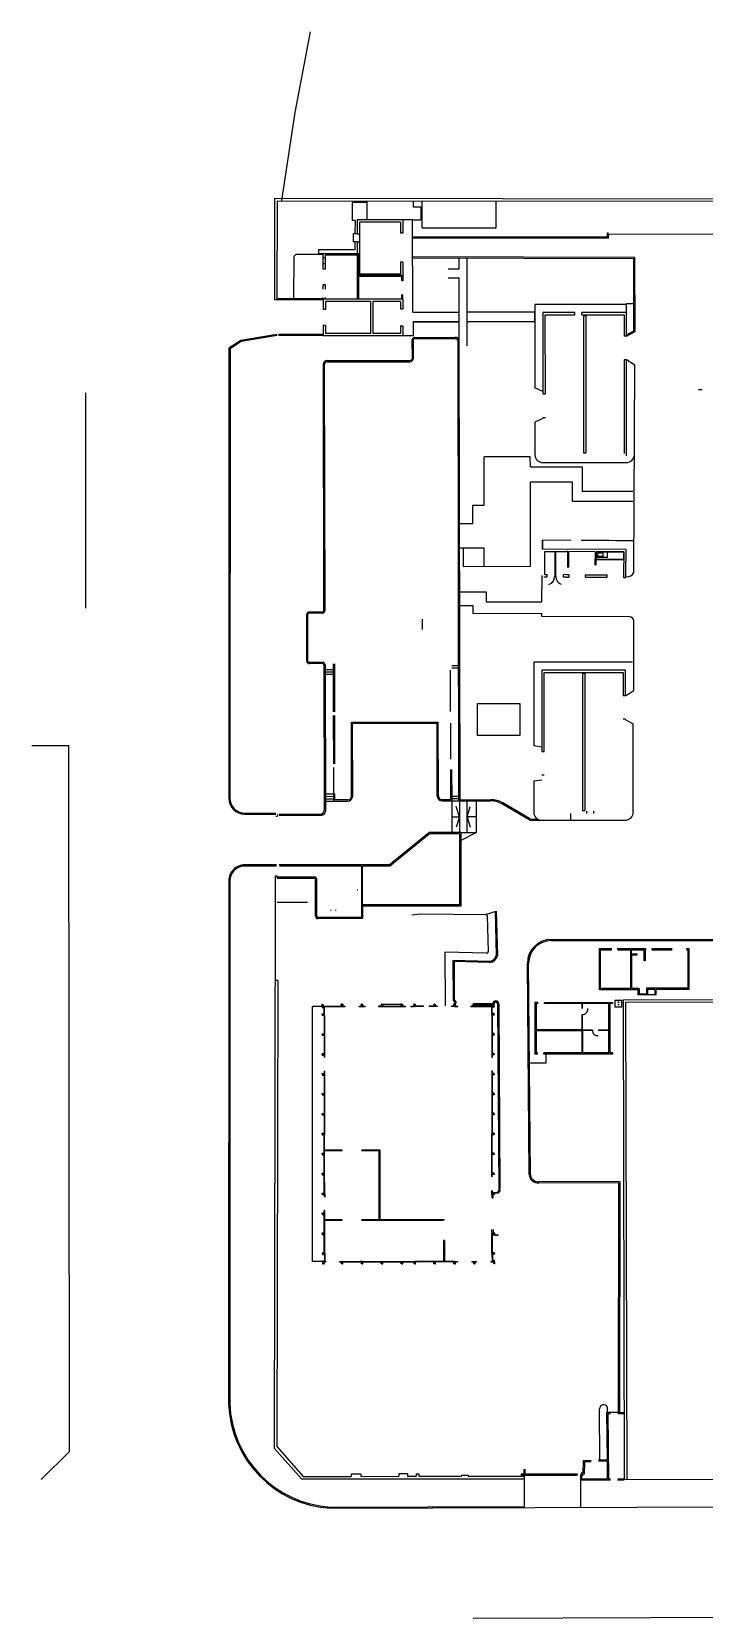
# Model space of a CAD drawing. Header units: metres. Extents: x 26063 to 242632, y 10780 to 213770.
# Drawn here: x 26063 to 110500, y 14681 to 213770 of the extents above; entities that cross this region are included whole.
import ezdxf

# ---------------------------------------------------------------- set-up
doc = ezdxf.new("R2010")
doc.units = ezdxf.units.M

msp = doc.modelspace()

# ---------------------------------------------------------------- linework, layer by layer
at = {"layer": 'Cordón'}
for p, q in [((59147, 203641), (61077, 213770)), ((57481, 192597), (59147, 203641)), ((100723, 179546), (89243, 179546)), ((89243, 179546), (89245, 169076)), ((95343, 178146), (95343, 160946)), ((95343, 178146), (95643, 178146)), ((95643, 178146), (95643, 160946)), ((56840, 175788), (52312, 175031)), ((56865, 175640), (52368, 174889)), ((74144, 175418), (79230, 175428)), ((74145, 175268), (79230, 175278)), ((74195, 175418), (79281, 175428)), ((74195, 175268), (79281, 175278)), ((50829, 174056), (50803, 117628)), ((52312, 175031), (50829, 174056)), ((50979, 173975), (50953, 117575)), ((52368, 174889), (50979, 173975)), ((73849, 172818), (73845, 175118)), ((73999, 172818), (73995, 175118)), ((62637, 171997), (62694, 141097)), ((62787, 171997), (62844, 141097)), ((63136, 172498), (73550, 172517)), ((63136, 172348), (73550, 172367)), ((101763, 171925), (100732, 172586)), ((101653, 145918), (101763, 171925)), ((32807, 168443), (32809, 141451)), ((90226, 168623), (89245, 169075)), ((89238, 164775), (89224, 160662)), ((90220, 165223), (89238, 164775)), ((90224, 159712), (100724, 159712)), ((95343, 160946), (95643, 160946)), ((100377, 147503), (96928, 147520)), ((96966, 147558), (96970, 148482)), ((100340, 147541), (96966, 147558)), ((98367, 147775), (96967, 147782)), ((100344, 148465), (96970, 148482)), ((97118, 147981), (97119, 148281)), ((97768, 147928), (97168, 147931)), ((97770, 148328), (97170, 148331)), ((97818, 147977), (97819, 148277)), ((98367, 147775), (98370, 148475)), ((100344, 148465), (100340, 147541)), ((90114, 142241), (90152, 145536)), ((60596, 134768), (60585, 140643)), ((60746, 134768), (60735, 140643)), ((62545, 140947), (60885, 140943)), ((62545, 140797), (60885, 140793)), ((75096, 140070), (75099, 138770)), ((90093, 140399), (90098, 140793)), ((101123, 140368), (90093, 140399)), ((101123, 140368), (90093, 140399)), ((101647, 131091), (101668, 139791)), ((62356, 134621), (60896, 134618)), ((62606, 134622), (60897, 134618)), ((62607, 134472), (60897, 134468)), ((62357, 134471), (60897, 134468)), ((62757, 134322), (62791, 116103)), ((62907, 134322), (62941, 115953)), ((62908, 133747), (63908, 133749)), ((62909, 133447), (63909, 133449)), ((63907, 134449), (63918, 128434)), ((64057, 134449), (64068, 128434)), ((78608, 133635), (78618, 128462)), ((78807, 134235), (79657, 134237)), ((78808, 133935), (79658, 133937)), ((101506, 134661), (89104, 134661)), ((89104, 134661), (89106, 124191)), ((62909, 133147), (63909, 133149)), ((95204, 133261), (95204, 116061)), ((95204, 133261), (95504, 133261)), ((95504, 133261), (95504, 116061)), ((100656, 130479), (101647, 131091)), ((63919, 127984), (63930, 121899)), ((63919, 127984), (63930, 121899)), ((64069, 127984), (64080, 121899)), ((100652, 127440), (100604, 127440)), ((100652, 127440), (101585, 126939)), ((66195, 127148), (77095, 127169)), ((66213, 117878), (66195, 127128)), ((66346, 126999), (76946, 127018)), ((66363, 117879), (66346, 126999)), ((76963, 117898), (76946, 127018)), ((77113, 117899), (77095, 127149)), ((78621, 126997), (78629, 122497)), ((101585, 115776), (101585, 126939)), ((30710, 124179), (26063, 124162)), ((30824, 35622), (30710, 124179)), ((89106, 124191), (90092, 124032)), ((63931, 121449), (63939, 117224)), ((63931, 121449), (63939, 117224)), ((78632, 121197), (78639, 117412)), ((78782, 121197), (78789, 117252)), ((89085, 119777), (90087, 119904)), ((89085, 119777), (89085, 115776)), ((50803, 117628), (50803, 117575)), ((62937, 118122), (64087, 118124)), ((62938, 117822), (63938, 117824)), ((62938, 117522), (63938, 117524)), ((63937, 118124), (63939, 117224)), ((64087, 118124), (64089, 117374)), ((78788, 117852), (79688, 117854)), ((78788, 117552), (79688, 117554)), ((52803, 115729), (56708, 115729)), ((52803, 115579), (56708, 115579)), ((56903, 115592), (56995, 115592)), ((57115, 115592), (62292, 115602)), ((62939, 117222), (63939, 117224)), ((63939, 117224), (65714, 117227)), ((65714, 117377), (64089, 117374)), ((77514, 117410), (78639, 117412)), ((77613, 117250), (79689, 117254)), ((93713, 115661), (93713, 114826)), ((95204, 116061), (95504, 116061)), ((56903, 115442), (56995, 115442)), ((57115, 115442), (62442, 115452)), ((90085, 114826), (100585, 114826)), ((70921, 109230), (75921, 113266)), ((70974, 109080), (75974, 113116)), ((79921, 113266), (75921, 113266)), ((79770, 113116), (75974, 113116)), ((79770, 113116), (79770, 104199)), ((79919, 113266), (79919, 104039)), ((56684, 109229), (52798, 109229)), ((56709, 109079), (52798, 109079)), ((56682, 109258), (56815, 109258)), ((56682, 109108), (56815, 109108)), ((56885, 107701), (61555, 107701)), ((56885, 107551), (61555, 107551)), ((70921, 109230), (57115, 109230)), ((67455, 109080), (57168, 109080)), ((67455, 109080), (67455, 102630)), ((70974, 109080), (67605, 109080)), ((67605, 104199), (67605, 109080)), ((50798, 107234), (50767, 41622)), ((50948, 107278), (50917, 41625)), ((61705, 102780), (61705, 107401)), ((61855, 102780), (61855, 107401)), ((56878, 104551), (60705, 104551)), ((79772, 104199), (67605, 104199)), ((79919, 104039), (67605, 104039)), ((67605, 104039), (67605, 102480)), ((67455, 102630), (62005, 102630)), ((67605, 102480), (62005, 102480)), ((73773, 102932), (74889, 103093)), ((74920, 103095), (83044, 103002)), ((83044, 103002), (84373, 103431)), ((83241, 102808), (83374, 98334)), ((84226, 103405), (84389, 97865)), ((84373, 103431), (84539, 97850)), ((91294, 99873), (121523, 99873)), ((91294, 99723), (121523, 99723)), ((83169, 98128), (77940, 98264)), ((77940, 98264), (77954, 91529)), ((83572, 97117), (78942, 97238)), ((78942, 97238), (78953, 92244)), ((83581, 96967), (79093, 97084)), ((79093, 97084), (79102, 92294)), ((88517, 70372), (88294, 96877)), ((88667, 70375), (88444, 96877)), ((78953, 92244), (79138, 91991)), ((79102, 92294), (79290, 92038)), ((79138, 91991), (79130, 91756)), ((79290, 92038), (79282, 91812)), ((79282, 91812), (79333, 91812)), ((81335, 91664), (81519, 91664)), ((99261, 92261), (100161, 92261)), ((99261, 92261), (99261, 91361)), ((99787, 91976), (99635, 91976)), ((99787, 91962), (99635, 91962)), ((99787, 91660), (99635, 91660)), ((99787, 91646), (99635, 91646)), ((100161, 91361), (100161, 92261)), ((100161, 91361), (99261, 91361)), ((99934, 69429), (89735, 69473)), ((99784, 69279), (89744, 69323)), ((99751, 40535), (99784, 69279)), ((99901, 40510), (99934, 69429)), ((97378, 34509), (97356, 40972)), ((98320, 41199), (98310, 40548)), ((98310, 40548), (99751, 40535)), ((27265, 32086), (30824, 35622)), ((87833, 33377), (87833, 32837)), ((87982, 32837), (87833, 32837)), ((87982, 33394), (87982, 32837)), ((63572, 28478), (167422, 28829)), ((63576, 28628), (87893, 28710)), ((81483, 14681), (92756, 14727)), ((92756, 14727), (133156, 14885))]:
    msp.add_line(p, q, dxfattribs=at)
at = {"layer": 'Cordón', "ltscale": 0.01}
msp.add_line((165857, 32290), (100458, 32047), dxfattribs=at)
msp.add_line((165857, 32290), (100458, 32047), dxfattribs=at)
at = {"layer": 'Cordón'}
for centre, radius, start, end in [((74145, 175118), 300, 90.10712, 180.10712), ((74145, 175118), 150, 90.10712, 180.10712), ((79231, 174928), 500, 0.10712, 90.10712), ((79231, 174928), 350, 0.10712, 90.10712), ((63137, 171998), 500, 90.10712, 180.10712), ((63137, 171998), 350, 90.10712, 180.10712), ((73549, 172817), 300, 270.10712, 0.10712), ((73549, 172817), 450, 270.10712, 0.10712), ((90217, 160705), 994, 182.52458, 270.41302), ((100731, 160705), 994, 269.58698, 357.47542), ((97168, 147981), 50, 179.71413, 269.71413), ((97169, 148281), 50, 89.71413, 179.71413), ((97768, 147978), 50, 269.71413, 359.71413), ((97769, 148278), 50, 359.71413, 89.71413), ((100755, 146366), 1003, 266.88517, 333.45906), ((60885, 140643), 300, 90.10712, 180.10712), ((60885, 140643), 150, 90.10712, 180.10712), ((62544, 141097), 150, 270.10712, 0.10712), ((62544, 141097), 300, 270.10712, 0.10712), ((101035, 139739), 635, 4.68486, 82.01659), ((60896, 134768), 300, 180.10712, 270.10712), ((60896, 134768), 150, 180.10712, 270.10712), ((62607, 134322), 300, 0.10712, 90.10712), ((62607, 134322), 150, 0.10712, 90.10712), ((66847, 126480), 650, 180.10712, 180.10712), ((52803, 117579), 2000, 180.10427, 270), ((52803, 117579), 1850, 180.10427, 270), ((65713, 117877), 650, 270.10712, 0.10712), ((65713, 117877), 500, 270.10712, 0.10712), ((77613, 117900), 650, 180.10712, 270.10712), ((77613, 117900), 500, 180.10712, 258.6452), ((62291, 116102), 500, 270.10712, 0.10712), ((62405, 115989), 538, 273.99628, 356.21797), ((90078, 115820), 994, 182.52458, 270.41302), ((100592, 115820), 994, 269.58698, 357.47542), ((52798, 107229), 2000, 90, 180.10427), ((52798, 107229), 1850, 90, 180.10427), ((61555, 107401), 300, 0, 90), ((61555, 107401), 150, 0, 90), ((62005, 102780), 300, 180, 270), ((62005, 102780), 150, 180, 270), ((83041, 102802), 200, 1.70261, 89.34501), ((91294, 96873), 3000, 90, 180), ((91294, 96873), 2850, 90, 180), ((83174, 98328), 200, 268.505, 1.70261), ((83425, 98097), 991, 278.50199, 346.47658), ((83425, 98097), 1141, 277.82856, 347.51834), ((99635, 91969), 7.37, 90, 270), ((99635, 91653), 7.37, 90, 270), ((99787, 91969), 7.37, 270, 90), ((99787, 91653), 7.37, 270, 90), ((89613, 70411), 1096, 182.05689, 276.88124), ((89613, 70411), 946, 182.17714, 277.42635), ((64433, 42126), 13675, 182.11443, 266.38772), ((64433, 42126), 13525, 182.12627, 266.36667), ((97865, 40969), 509, 26.83239, 179.7081)]:
    msp.add_arc(centre, radius, start, end, dxfattribs=at)
at = {"layer": 'Muro'}
for p, q in [((56561, 192867), (56532, 180120)), ((56561, 192867), (113798, 192808)), ((56860, 192567), (56832, 180119)), ((56860, 192567), (113798, 192508)), ((75078, 189164), (75082, 192548)), ((84376, 189164), (84380, 192538)), ((72660, 190179), (66920, 190178)), ((66920, 190178), (66921, 188398)), ((72361, 189879), (67221, 189878)), ((67221, 189878), (67221, 183343)), ((72361, 189879), (72361, 188479)), ((72660, 190179), (72661, 188479)), ((75078, 189164), (84376, 189164)), ((66921, 188398), (66421, 188398)), ((66421, 188398), (66421, 187398)), ((66921, 187398), (66421, 187398)), ((66921, 188398), (67221, 188398)), ((66921, 187398), (67221, 187398)), ((66921, 187398), (66921, 185898)), ((72661, 188479), (72361, 188479)), ((67211, 185898), (62661, 185897)), ((62661, 183992), (62661, 185897)), ((62961, 185397), (62661, 185397)), ((67061, 185748), (62961, 185747)), ((62970, 185747), (62961, 185747)), ((62961, 183992), (62961, 185747)), ((66706, 185748), (66706, 185898)), ((66921, 185748), (66921, 183148)), ((67071, 185898), (67221, 185898)), ((67071, 185898), (67072, 180198)), ((62961, 184647), (62661, 184647)), ((62961, 183992), (62661, 183992)), ((72661, 183194), (67071, 183193)), ((72361, 183344), (67221, 183343)), ((72661, 184874), (72361, 184874)), ((72361, 184874), (72361, 183344)), ((72661, 184874), (72661, 183194)), ((72661, 183194), (72661, 182494)), ((62961, 181992), (62661, 181992)), ((62662, 181474), (62661, 181992)), ((62962, 181474), (62961, 181992)), ((66921, 183148), (66922, 180198)), ((72511, 183044), (67071, 183043)), ((72511, 182494), (72511, 183044)), ((72661, 182494), (72511, 182494)), ((62626, 180106), (56532, 180120)), ((62626, 180256), (56833, 180269)), ((62662, 180197), (62662, 180429)), ((67062, 180198), (62662, 180197)), ((62662, 180197), (62662, 178897)), ((62962, 180197), (62962, 180429)), ((68582, 179898), (62962, 179897)), ((62962, 179897), (62962, 178897)), ((72662, 180199), (67072, 180198)), ((68582, 179898), (68582, 175898)), ((72362, 179919), (68882, 179898)), ((68882, 179898), (68882, 175898)), ((72362, 179899), (72362, 178999)), ((72662, 180774), (72512, 180774)), ((72512, 180199), (72512, 180774)), ((72662, 180219), (72512, 180219)), ((72662, 180199), (72662, 180774)), ((72662, 180199), (72662, 178999)), ((62962, 178897), (62662, 178897)), ((72362, 178999), (72662, 178999)), ((62616, 175772), (57040, 175786)), ((62615, 175622), (57040, 175636)), ((62962, 176897), (62662, 176897)), ((62662, 176897), (62662, 175597)), ((72662, 175599), (62662, 175597)), ((62962, 176897), (62962, 175897)), ((68582, 175898), (62962, 175897)), ((72362, 175899), (68882, 175898)), ((72362, 176879), (72662, 176879)), ((72362, 176879), (72362, 175899)), ((72662, 176879), (72662, 175599)), ((110245, 168824), (109776, 168824)), ((100684, 148801), (90184, 148853)), ((90468, 145652), (90483, 148552)), ((90483, 148552), (91730, 148546)), ((91730, 148546), (91733, 145339)), ((91830, 148545), (93333, 148538)), ((91830, 148539), (91830, 148545)), ((91830, 148539), (91833, 145339)), ((93358, 148538), (93233, 148538)), ((93360, 146555), (93358, 148538)), ((96783, 148520), (93508, 148537)), ((93510, 146555), (93508, 148537)), ((96783, 148520), (96774, 146835)), ((96924, 146835), (96933, 148520)), ((100382, 148503), (96933, 148520)), ((100382, 148503), (100368, 145603)), ((100668, 145601), (100684, 148801)), ((90367, 145352), (90756, 145351)), ((90468, 145652), (90757, 145651)), ((90756, 145351), (90757, 145651)), ((91833, 145339), (91733, 145339)), ((92817, 145340), (92818, 145640)), ((93217, 145338), (92817, 145340)), ((93218, 145638), (92818, 145640)), ((93217, 145338), (93517, 145337)), ((93518, 145637), (93218, 145638)), ((93361, 145679), (93361, 145641)), ((93511, 145641), (93511, 145693)), ((93517, 145337), (93518, 145637)), ((95578, 145326), (95579, 145626)), ((95579, 145626), (98307, 145613)), ((98306, 145313), (98307, 145613)), ((100368, 145603), (100366, 145303)), ((100666, 145301), (100668, 145601)), ((95578, 145326), (96867, 145320)), ((96867, 145320), (98306, 145313)), ((100366, 145303), (100666, 145301)), ((56902, 115289), (56702, 115289)), ((56639, 80350), (56670, 107618)), ((56670, 107618), (56670, 107854)), ((56670, 107854), (56885, 107854)), ((56885, 107618), (56885, 107854)), ((67022, 106039), (66902, 106039)), ((63642, 103479), (63642, 103599)), ((64242, 103479), (64242, 103599)), ((97325, 98723), (98835, 98723)), ((97325, 93543), (97325, 98723)), ((97475, 98573), (98835, 98573)), ((97475, 93693), (97475, 98573)), ((97475, 98573), (98835, 98573)), ((98835, 98573), (98835, 98723)), ((99645, 98723), (103165, 98723)), ((99645, 98573), (99645, 98723)), ((99645, 98573), (101225, 98573)), ((101225, 98573), (101225, 93693)), ((101375, 98573), (102955, 98573)), ((101375, 98043), (101375, 98573)), ((101375, 98043), (102075, 98043)), ((101375, 97943), (101375, 93693)), ((101375, 97943), (102075, 97943)), ((102075, 97943), (102075, 98043)), ((102955, 97183), (102955, 98573)), ((103075, 98573), (103165, 98573)), ((103075, 98573), (103075, 97183)), ((103165, 98573), (103165, 98723)), ((103975, 98723), (106450, 98723)), ((103975, 98573), (103975, 98723)), ((103975, 98573), (106450, 98573)), ((108283, 98723), (108575, 98723)), ((108283, 98573), (108425, 98573)), ((108425, 98573), (108425, 93743)), ((108575, 98723), (108575, 93593)), ((103075, 97183), (102955, 97183)), ((56964, 94693), (56655, 94693)), ((56964, 94693), (56830, 36222)), ((101225, 93693), (97475, 93693)), ((102245, 93693), (101375, 93693)), ((101375, 93693), (102325, 93693)), ((102325, 93693), (102325, 92993)), ((108425, 93743), (103255, 93743)), ((103255, 93743), (103255, 92993)), ((104325, 93593), (103355, 93593)), ((103355, 93593), (103355, 92893)), ((104325, 92893), (104325, 93593)), ((104475, 92893), (104475, 93593)), ((108575, 93593), (104475, 93593)), ((62520, 91440), (62520, 91740)), ((62520, 91740), (62610, 91740)), ((62520, 91740), (62610, 91740)), ((62540, 91740), (62590, 91740)), ((62540, 91740), (62590, 91740)), ((62610, 91740), (62641, 91490)), ((62610, 91740), (62641, 91490)), ((64845, 91742), (64925, 91743)), ((64920, 91743), (64890, 91492)), ((65010, 91743), (64920, 91743)), ((64940, 91743), (64990, 91743)), ((64940, 91743), (64990, 91743)), ((65010, 91443), (65010, 91743)), ((65010, 91624), (65020, 91624)), ((65020, 91443), (65020, 91743)), ((65020, 91743), (65110, 91743)), ((65110, 91743), (65141, 91493)), ((67420, 91745), (67390, 91495)), ((67510, 91745), (67420, 91745)), ((67510, 91745), (67430, 91745)), ((67440, 91745), (67490, 91745)), ((67440, 91745), (67490, 91745)), ((67510, 91445), (67510, 91745)), ((67520, 91445), (67520, 91745)), ((67520, 91745), (67610, 91745)), ((67525, 91745), (67610, 91745)), ((67610, 91745), (67641, 91495)), ((69920, 91747), (69890, 91497)), ((70005, 91747), (69915, 91747)), ((70010, 91747), (69935, 91747)), ((70010, 91447), (70010, 91747)), ((70020, 91447), (70020, 91747)), ((70020, 91747), (70110, 91747)), ((70025, 91747), (70110, 91747)), ((70105, 91747), (72425, 91750)), ((70110, 91747), (70141, 91497)), ((72420, 91750), (72390, 91500)), ((72510, 91750), (72420, 91750)), ((72510, 91750), (72430, 91750)), ((72510, 91450), (72510, 91750)), ((72520, 91450), (72520, 91750)), ((72520, 91750), (72610, 91750)), ((72525, 91750), (72610, 91750)), ((72610, 91750), (72641, 91500)), ((74030, 91751), (74000, 91501)), ((74120, 91751), (74030, 91751)), ((74115, 91751), (74030, 91751)), ((74120, 91451), (74120, 91751)), ((74130, 91451), (74130, 91751)), ((74130, 91751), (74220, 91751)), ((74220, 91751), (74251, 91501)), ((76530, 91753), (76500, 91503)), ((76615, 91753), (76530, 91753)), ((76620, 91753), (76530, 91753)), ((76620, 91453), (76620, 91753)), ((76630, 91753), (76705, 91754)), ((76630, 91453), (76630, 91753)), ((76635, 91753), (76720, 91754)), ((76720, 91754), (76751, 91504)), ((79030, 91756), (79000, 91506)), ((79115, 91756), (79030, 91756)), ((79120, 91756), (79030, 91756)), ((79120, 91456), (79120, 91756)), ((79130, 91456), (79130, 91756)), ((79130, 91756), (79220, 91756)), ((79130, 91756), (79210, 91756)), ((79174, 91761), (79176, 91760)), ((79175, 91756), (79175, 91756)), ((79220, 91756), (79251, 91506)), ((81530, 91758), (81500, 91508)), ((81620, 91758), (81530, 91758)), ((81615, 91758), (81530, 91758)), ((81576, 91763), (81574, 91762)), ((81576, 91758), (81576, 91758)), ((81620, 91458), (81620, 91758)), ((81620, 91458), (81620, 91758)), ((81630, 91458), (81630, 91758)), ((81630, 91758), (81720, 91758)), ((81630, 91758), (81710, 91758)), ((81720, 91758), (81751, 91508)), ((84030, 91760), (84000, 91510)), ((84120, 91761), (84030, 91760)), ((84120, 91461), (84120, 91761)), ((89622, 91967), (89232, 91967)), ((89232, 91967), (89233, 85465)), ((89624, 91817), (89382, 91817)), ((89382, 91817), (89383, 88517)), ((89624, 91904), (89624, 91817)), ((90434, 91966), (98970, 91967)), ((90434, 91817), (90434, 91966)), ((90434, 91903), (90434, 91817)), ((98529, 91817), (90434, 91817)), ((91383, 91817), (91383, 91967)), ((91383, 91892), (92563, 91891)), ((92563, 91816), (92563, 91966)), ((95138, 91817), (95139, 91230)), ((95188, 91817), (95189, 91181)), ((95449, 91816), (95450, 91966)), ((95449, 91891), (96629, 91890)), ((96629, 91965), (96630, 91815)), ((96629, 91815), (96630, 91965)), ((101220, 93543), (97325, 93543)), ((98529, 85616), (98529, 91817)), ((98970, 91818), (98679, 91818)), ((98679, 85616), (98679, 91818)), ((98970, 91967), (98970, 91818)), ((98970, 91967), (98970, 91818)), ((100325, 92273), (125622, 92367)), ((100325, 92273), (100458, 32047)), ((100626, 91975), (125327, 92066)), ((100626, 91975), (100758, 32048)), ((102175, 93543), (101220, 93543)), ((102175, 93543), (102175, 92893)), ((104475, 92893), (102175, 92893)), ((103255, 92993), (102325, 92993)), ((62520, 91440), (65010, 91443)), ((62820, 91431), (62520, 91430)), ((62820, 91430), (62520, 91430)), ((62520, 91430), (62521, 91340)), ((62520, 91370), (62520, 91420)), ((62520, 91340), (62770, 91310)), ((62521, 91340), (62771, 91310)), ((62521, 90535), (62771, 90566)), ((62521, 90445), (62521, 90535)), ((62821, 90446), (62521, 90445)), ((62821, 90436), (62521, 90435)), ((62521, 90435), (62521, 90345)), ((62521, 90345), (62771, 90315)), ((62641, 91490), (64890, 91492)), ((62699, 91430), (62699, 91430)), ((62699, 91430), (62699, 91430)), ((62700, 91430), (62700, 91430)), ((62700, 91430), (62700, 91430)), ((62771, 90566), (62771, 91310)), ((62771, 90315), (62774, 88066)), ((62821, 90446), (62820, 91431)), ((62821, 90340), (62826, 85446)), ((65020, 91443), (65365, 91443)), ((65123, 91443), (65336, 91443)), ((65141, 91493), (65365, 91493)), ((65365, 91493), (65365, 91443)), ((65415, 91493), (65415, 91443)), ((67116, 91495), (67116, 91445)), ((67165, 91495), (67166, 91495)), ((67166, 91445), (67165, 91445)), ((67166, 91495), (67166, 91445)), ((67166, 91495), (67390, 91495)), ((67166, 91445), (67510, 91445)), ((67265, 91495), (67390, 91495)), ((67520, 91445), (67915, 91445)), ((67641, 91495), (67915, 91495)), ((67915, 91495), (67915, 91445)), ((69615, 91497), (69615, 91447)), ((69890, 91497), (69615, 91497)), ((69615, 91447), (70010, 91447)), ((70020, 91447), (72510, 91450)), ((70020, 91447), (70020, 91447)), ((70020, 91447), (70020, 91447)), ((70020, 91447), (70020, 91447)), ((70020, 91447), (70020, 91447)), ((70141, 91497), (72390, 91500)), ((72520, 91450), (72520, 91450)), ((72520, 91450), (72520, 91450)), ((72520, 91450), (72970, 91450)), ((72641, 91500), (72970, 91500)), ((72970, 91500), (72970, 91450)), ((73670, 91501), (74000, 91501)), ((73670, 91501), (73670, 91451)), ((73670, 91451), (74120, 91451)), ((73941, 91451), (73941, 91451)), ((73941, 91451), (73941, 91451)), ((74120, 91451), (74120, 91451)), ((74120, 91451), (74120, 91451)), ((75240, 91452), (74130, 91451)), ((75240, 91502), (74251, 91501)), ((75240, 91452), (75240, 91502)), ((75940, 91453), (75940, 91503)), ((76500, 91503), (75940, 91503)), ((76620, 91453), (75940, 91453)), ((76620, 91453), (76620, 91453)), ((76620, 91453), (76620, 91453)), ((76620, 91453), (76620, 91453)), ((76620, 91453), (76620, 91453)), ((76975, 91454), (76630, 91453)), ((76975, 91504), (76751, 91504)), ((76975, 91504), (76975, 91454)), ((78775, 91506), (78775, 91456)), ((79000, 91506), (78775, 91506)), ((79120, 91456), (78775, 91456)), ((79130, 91456), (79575, 91456)), ((79251, 91506), (79575, 91506)), ((79575, 91456), (79575, 91506)), ((81175, 91458), (81175, 91508)), ((81175, 91508), (81500, 91508)), ((81175, 91458), (81620, 91458)), ((81630, 91458), (84120, 91461)), ((81751, 91508), (84000, 91510)), ((83820, 91450), (84120, 91451)), ((83821, 90465), (83820, 91450)), ((83821, 90465), (84121, 90466)), ((83821, 90455), (84121, 90456)), ((83821, 90455), (83824, 87965)), ((84120, 91361), (83871, 91330)), ((83871, 90586), (83871, 91330)), ((84121, 90556), (83871, 90586)), ((84121, 90366), (83871, 90335)), ((83871, 90335), (83873, 88086)), ((84120, 91451), (84120, 91361)), ((84121, 90466), (84121, 90556)), ((84121, 90456), (84121, 90366)), ((89384, 90860), (89234, 90861)), ((89384, 89860), (89234, 89861)), ((89309, 90861), (89309, 89861)), ((95139, 90452), (95139, 88517)), ((95189, 90448), (95189, 88517)), ((62524, 88035), (62774, 88066)), ((62524, 87945), (62524, 88035)), ((62824, 87946), (62524, 87945)), ((62824, 87946), (62524, 87945)), ((62824, 87936), (62524, 87935)), ((62524, 87935), (62524, 87845)), ((62524, 87845), (62774, 87815)), ((62774, 87815), (62777, 85566)), ((83824, 87965), (84124, 87966)), ((83824, 87965), (84124, 87966)), ((83824, 87965), (83824, 87965)), ((83824, 87965), (83824, 87965)), ((83824, 87955), (84124, 87956)), ((83824, 87955), (83826, 85465)), ((84124, 88056), (83874, 88086)), ((84124, 87866), (83874, 87835)), ((83874, 87835), (83875, 85586)), ((84124, 87966), (84124, 88056)), ((84124, 87956), (84124, 87866)), ((94983, 88517), (89383, 88517)), ((89383, 88417), (89383, 85615)), ((95126, 88417), (89383, 88417)), ((94983, 88517), (96449, 88518)), ((95126, 88417), (95126, 85616)), ((95226, 88517), (95226, 85616)), ((95226, 88467), (96445, 88468)), ((97178, 88468), (98529, 88468)), ((97228, 88518), (98529, 88518)), ((89383, 85943), (89233, 85943)), ((89384, 86866), (89234, 86866)), ((89309, 86866), (89308, 85942)), ((89548, 85615), (89383, 85615)), ((89548, 85465), (89548, 85615)), ((95126, 85616), (90358, 85615)), ((90358, 85464), (90358, 85615)), ((98529, 85616), (95226, 85616)), ((96166, 85464), (96167, 85614)), ((97346, 85613), (97347, 85463)), ((97346, 85463), (97347, 85613)), ((98979, 85616), (98679, 85616)), ((98979, 85616), (98980, 85466)), ((62526, 85535), (62776, 85566)), ((62526, 85445), (62526, 85535)), ((62826, 85446), (62526, 85445)), ((62826, 85436), (62526, 85435)), ((62526, 85435), (62526, 85345)), ((62526, 85345), (62776, 85315)), ((62776, 85315), (62776, 85041)), ((62826, 85436), (62826, 85041)), ((83826, 85465), (84126, 85466)), ((83826, 85455), (84126, 85456)), ((83826, 85455), (83826, 85060)), ((83826, 85060), (83876, 85060)), ((83876, 85060), (83826, 85060)), ((84126, 85556), (83876, 85586)), ((84126, 85366), (83876, 85335)), ((83876, 85335), (83876, 85060)), ((84126, 85466), (84126, 85556)), ((84126, 85456), (84126, 85365)), ((89548, 85465), (89233, 85465)), ((98980, 85466), (90358, 85465)), ((96167, 85539), (97347, 85538)), ((98630, 85466), (98630, 85466)), ((62528, 83035), (62778, 83066)), ((62528, 82945), (62528, 83035)), ((62828, 82946), (62528, 82945)), ((62828, 82936), (62528, 82935)), ((62528, 82935), (62528, 82845)), ((62528, 82845), (62779, 82815)), ((62778, 83341), (62778, 83066)), ((62778, 83341), (62778, 83341)), ((62828, 83341), (62778, 83341)), ((62778, 83341), (62828, 83341)), ((62778, 83341), (62778, 83341)), ((62779, 82815), (62781, 80566)), ((62828, 83341), (62828, 82946)), ((62828, 83341), (62828, 83341)), ((62828, 83341), (62828, 83341)), ((62828, 82936), (62831, 80446)), ((83828, 83360), (83828, 83360)), ((83828, 83360), (83878, 83360)), ((83878, 83360), (83828, 83360)), ((83828, 83360), (83828, 83360)), ((83828, 83360), (83828, 82965)), ((83828, 82965), (84128, 82966)), ((83828, 82955), (84128, 82956)), ((83828, 82955), (83830, 80860)), ((83878, 83360), (83878, 83360)), ((83878, 83360), (83878, 83360)), ((83878, 83360), (83878, 83086)), ((84128, 83056), (83878, 83086)), ((84128, 82866), (83878, 82835)), ((83878, 82835), (83880, 80860)), ((84128, 82966), (84128, 83056)), ((84128, 82956), (84128, 82866)), ((56541, 35989), (56639, 80350)), ((62531, 80535), (62781, 80566)), ((62531, 80445), (62531, 80535)), ((62831, 80446), (62531, 80445)), ((62831, 80436), (62531, 80435)), ((62531, 80435), (62531, 80345)), ((62531, 80345), (62781, 80315)), ((62781, 80315), (62783, 78066)), ((62831, 80436), (62833, 77946)), ((83830, 80860), (83831, 80465)), ((83831, 80465), (84131, 80466)), ((83831, 80455), (84131, 80456)), ((83831, 80455), (83833, 77965)), ((83880, 80860), (83881, 80586)), ((84131, 80556), (83881, 80586)), ((84131, 80366), (83881, 80335)), ((83881, 80335), (83883, 78086)), ((84131, 80466), (84131, 80555)), ((84131, 80456), (84131, 80366)), ((62533, 78035), (62783, 78066)), ((62533, 77945), (62533, 78035)), ((62833, 77946), (62533, 77945)), ((62833, 77936), (62533, 77935)), ((62533, 77935), (62533, 77845)), ((62533, 77845), (62783, 77815)), ((62783, 77815), (62785, 75566)), ((62833, 77936), (62835, 75446)), ((83833, 77965), (84133, 77966)), ((83833, 77955), (84133, 77956)), ((83833, 77955), (83835, 75465)), ((84133, 78056), (83883, 78086)), ((84133, 77866), (83883, 77835)), ((83883, 77835), (83885, 75586)), ((84133, 77966), (84133, 78056)), ((84133, 77956), (84133, 77866)), ((62535, 75535), (62785, 75566)), ((62535, 75445), (62535, 75535)), ((62835, 75446), (62535, 75445)), ((62835, 75436), (62535, 75435)), ((62535, 75435), (62536, 75345)), ((62536, 75345), (62786, 75315)), ((62788, 73066), (62786, 75315)), ((62838, 72946), (62835, 75436)), ((83835, 75465), (84135, 75466)), ((83835, 75455), (84135, 75456)), ((83838, 72965), (83835, 75455)), ((84135, 75556), (83885, 75586)), ((84135, 75366), (83886, 75335)), ((83888, 73086), (83886, 75335)), ((84135, 75466), (84135, 75556)), ((84135, 75456), (84135, 75366)), ((62538, 73035), (62788, 73066)), ((62538, 72945), (62538, 73035)), ((62838, 72946), (62538, 72945)), ((62838, 72936), (62538, 72935)), ((62538, 72935), (62538, 72845)), ((62538, 72845), (62788, 72815)), ((62790, 70566), (62788, 72815)), ((65018, 73419), (62837, 73419)), ((65018, 73319), (62837, 73319)), ((62840, 70446), (62838, 72936)), ((65018, 73319), (65018, 73419)), ((69797, 73420), (67518, 73420)), ((67518, 73320), (67518, 73420)), ((69697, 73320), (67518, 73320)), ((69697, 64681), (69697, 73320)), ((69797, 64681), (69797, 73420)), ((83838, 72965), (84138, 72966)), ((83838, 72955), (84138, 72956)), ((83840, 70465), (83838, 72955)), ((84138, 73056), (83888, 73086)), ((84138, 72866), (83888, 72835)), ((83890, 70586), (83888, 72835)), ((84138, 72966), (84138, 73056)), ((84138, 72956), (84138, 72866)), ((62540, 70535), (62790, 70566)), ((62540, 70445), (62540, 70535)), ((62840, 70446), (62540, 70445)), ((62840, 70436), (62540, 70435)), ((62540, 70435), (62540, 70345)), ((62540, 70345), (62790, 70315)), ((62792, 68341), (62790, 70315)), ((62842, 68341), (62840, 70436)), ((83840, 70465), (84140, 70466)), ((83840, 70455), (84140, 70456)), ((83840, 70060), (83840, 70455)), ((84140, 70556), (83890, 70586)), ((84140, 70366), (83890, 70335)), ((83890, 70060), (83890, 70335)), ((84140, 70466), (84140, 70556)), ((84140, 70456), (84140, 70366)), ((62542, 68035), (62792, 68066)), ((62542, 67945), (62542, 68035)), ((62842, 67946), (62542, 67945)), ((62842, 67936), (62542, 67935)), ((62542, 67935), (62543, 67845)), ((62543, 67845), (62793, 67815)), ((62792, 68066), (62792, 68341)), ((62793, 67815), (62793, 67541)), ((62842, 67946), (62842, 68341)), ((62842, 67936), (62843, 67541)), ((83842, 67965), (83842, 68360)), ((83842, 67965), (84142, 67966)), ((83842, 67955), (84142, 67956)), ((83842, 67955), (84142, 67956)), ((83843, 67805), (83842, 67955)), ((83843, 67805), (83843, 67455)), ((83892, 68086), (83892, 68360)), ((84142, 68056), (83892, 68086)), ((84143, 67866), (83993, 67805)), ((83993, 67455), (83993, 67805)), ((84142, 67966), (84142, 68056)), ((84143, 67866), (84142, 67956)), ((84142, 67912), (84142, 67912)), ((84152, 67912), (84150, 67909)), ((62794, 65841), (62844, 65841)), ((62795, 65566), (62794, 65841)), ((62844, 65841), (62794, 65841)), ((62845, 65446), (62844, 65841)), ((83843, 67455), (83993, 67455)), ((62545, 65535), (62795, 65566)), ((62545, 65445), (62545, 65535)), ((62845, 65446), (62545, 65445)), ((62845, 65436), (62545, 65435)), ((62545, 65435), (62545, 65345)), ((62545, 65345), (62795, 65315)), ((62797, 63066), (62796, 65315)), ((62847, 62946), (62845, 65436)), ((65018, 64681), (62846, 64681)), ((65018, 64581), (62846, 64581)), ((65018, 64581), (65018, 64681)), ((67518, 64581), (67518, 64681)), ((69697, 64681), (67518, 64681)), ((77768, 64581), (67518, 64581)), ((77868, 64681), (69797, 64681)), ((62547, 63035), (62797, 63066)), ((62547, 62945), (62547, 63035)), ((62847, 62946), (62547, 62945)), ((62847, 62936), (62547, 62935)), ((62847, 62936), (62547, 62935)), ((62547, 62935), (62547, 62845)), ((62547, 62845), (62797, 62815)), ((62799, 60566), (62798, 62815)), ((62847, 62936), (62847, 62936)), ((62847, 62936), (62847, 62936)), ((62849, 60446), (62847, 62936)), ((77771, 62081), (77773, 59455)), ((77871, 62081), (77771, 62081)), ((77871, 62081), (77873, 59455)), ((83847, 63115), (83847, 63465)), ((83847, 63115), (83847, 62965)), ((83847, 62965), (84147, 62966)), ((83847, 62955), (84147, 62956)), ((83847, 62955), (84147, 62956)), ((83847, 62710), (83847, 62955)), ((83849, 60465), (83847, 62710)), ((84147, 62866), (83897, 62835)), ((83899, 60708), (83897, 62835)), ((83997, 63465), (83997, 63115)), ((84147, 63056), (83997, 63115)), ((84147, 63056), (84147, 62966)), ((84147, 63009), (84147, 63009)), ((84147, 62956), (84147, 62866)), ((62549, 60535), (62799, 60566)), ((62549, 60445), (62549, 60535)), ((62849, 60446), (62549, 60445)), ((62849, 60436), (62549, 60435)), ((62549, 60435), (62550, 60345)), ((62550, 60345), (62800, 60315)), ((62800, 60315), (62800, 59571)), ((62849, 60436), (62850, 59451)), ((83849, 60465), (84149, 60466)), ((83849, 60455), (84149, 60456)), ((83849, 60455), (83850, 59470)), ((83899, 60586), (83899, 60708)), ((84149, 60556), (83899, 60586)), ((84150, 60366), (83900, 60335)), ((83900, 60335), (83900, 59591)), ((84149, 60466), (84149, 60556)), ((84149, 60456), (84150, 60366)), ((62550, 59540), (62800, 59571)), ((62550, 59540), (62800, 59571)), ((62550, 59450), (62550, 59540)), ((62550, 59450), (62550, 59540)), ((62850, 59451), (62550, 59450)), ((62850, 59451), (62550, 59450)), ((62850, 59441), (62550, 59440)), ((62550, 59440), (62995, 59441)), ((62850, 59441), (62550, 59440)), ((62550, 59440), (62995, 59441)), ((62550, 59440), (62551, 59140)), ((62550, 59440), (62551, 59140)), ((62871, 59141), (62551, 59140)), ((62551, 59140), (62641, 59140)), ((62551, 59140), (62641, 59140)), ((62641, 59140), (62671, 59390)), ((62641, 59140), (62671, 59390)), ((62671, 59390), (62995, 59391)), ((62671, 59390), (62995, 59391)), ((62730, 59440), (62730, 59440)), ((62730, 59440), (62730, 59440)), ((62730, 59440), (62730, 59440)), ((62730, 59440), (62730, 59440)), ((62995, 59441), (62995, 59391)), ((62995, 59441), (62995, 59391)), ((64695, 59442), (65040, 59443)), ((64695, 59442), (64695, 59392)), ((64695, 59392), (64920, 59393)), ((64951, 59143), (64920, 59393)), ((65041, 59143), (64951, 59143)), ((65040, 59443), (65041, 59143)), ((65050, 59443), (67095, 59445)), ((65050, 59443), (65051, 59143)), ((65051, 59143), (65141, 59143)), ((65141, 59143), (65171, 59393)), ((65171, 59393), (67095, 59395)), ((67095, 59445), (67540, 59445)), ((67095, 59395), (67420, 59395)), ((67529, 59445), (67293, 59445)), ((67451, 59145), (67420, 59395)), ((67541, 59145), (67451, 59145)), ((67541, 59145), (67461, 59145)), ((67540, 59445), (67541, 59145)), ((67550, 59445), (69795, 59447)), ((67550, 59445), (67551, 59145)), ((67551, 59145), (67641, 59145)), ((67556, 59145), (67641, 59145)), ((67641, 59145), (67671, 59395)), ((67671, 59395), (69795, 59397)), ((69795, 59447), (70040, 59447)), ((69795, 59397), (69920, 59397)), ((69951, 59147), (69920, 59397)), ((70036, 59147), (69946, 59147)), ((70041, 59147), (69966, 59147)), ((70040, 59447), (70041, 59147)), ((70050, 59447), (72540, 59450)), ((70050, 59447), (70050, 59447)), ((70050, 59447), (70050, 59447)), ((70050, 59447), (70050, 59447)), ((70050, 59447), (70050, 59447)), ((70050, 59447), (70051, 59147)), ((70051, 59147), (70141, 59147)), ((70056, 59147), (70141, 59147)), ((70141, 59147), (70171, 59397)), ((70171, 59397), (72420, 59400)), ((72451, 59150), (72420, 59400)), ((72541, 59150), (72451, 59150)), ((72541, 59150), (72461, 59150)), ((72540, 59450), (72541, 59150)), ((72550, 59450), (74150, 59451)), ((72550, 59450), (72550, 59450)), ((72550, 59450), (72550, 59450)), ((72550, 59450), (72551, 59150)), ((72551, 59150), (72641, 59150)), ((72556, 59150), (72641, 59150)), ((72641, 59150), (72671, 59400)), ((72671, 59400), (74030, 59401)), ((73971, 59451), (73971, 59451)), ((73971, 59451), (73971, 59451)), ((74061, 59151), (74030, 59401)), ((74146, 59151), (74061, 59151)), ((74151, 59151), (74061, 59151)), ((74150, 59451), (74150, 59451)), ((74150, 59451), (74150, 59451)), ((74150, 59451), (74151, 59151)), ((76650, 59454), (74160, 59451)), ((74160, 59451), (74161, 59151)), ((74161, 59151), (74251, 59151)), ((74251, 59151), (74281, 59401)), ((76530, 59403), (74281, 59401)), ((76561, 59153), (76530, 59403)), ((76651, 59154), (76561, 59153)), ((76646, 59154), (76561, 59153)), ((76650, 59454), (76651, 59154)), ((76650, 59454), (76650, 59454)), ((76650, 59454), (76650, 59454)), ((76650, 59454), (76650, 59454)), ((76650, 59454), (76650, 59454)), ((78905, 59456), (76660, 59454)), ((76660, 59454), (76661, 59154)), ((76661, 59154), (76736, 59154)), ((76666, 59154), (76751, 59154)), ((76751, 59154), (76781, 59404)), ((76905, 59404), (76781, 59404)), ((79030, 59406), (76905, 59404)), ((79150, 59456), (78905, 59456)), ((79061, 59156), (79030, 59406)), ((79151, 59156), (79061, 59156)), ((79146, 59156), (79061, 59156)), ((79150, 59456), (79151, 59156)), ((79160, 59456), (79161, 59156)), ((79160, 59456), (79505, 59456)), ((79161, 59156), (79241, 59156)), ((79161, 59156), (79251, 59156)), ((79251, 59156), (79281, 59406)), ((79281, 59406), (79505, 59406)), ((79505, 59456), (79505, 59406)), ((81305, 59458), (81650, 59458)), ((81305, 59458), (81305, 59408)), ((81305, 59408), (81530, 59408)), ((81306, 59408), (81306, 59408)), ((81561, 59158), (81530, 59408)), ((81646, 59158), (81561, 59158)), ((81651, 59158), (81561, 59158)), ((81650, 59458), (81651, 59158)), ((81650, 59458), (81651, 59158)), ((81660, 59458), (81661, 59158)), ((81660, 59458), (81916, 59458)), ((81661, 59158), (81741, 59158)), ((81661, 59158), (81751, 59158)), ((81751, 59158), (81781, 59408)), ((81781, 59408), (81848, 59408)), ((81848, 59408), (81916, 59408)), ((81916, 59458), (81916, 59408)), ((83716, 59460), (83850, 59460)), ((83716, 59460), (83716, 59410)), ((83716, 59410), (84030, 59410)), ((83716, 59410), (83716, 59410)), ((83850, 59470), (84150, 59471)), ((83850, 59460), (84150, 59461)), ((84150, 59561), (83900, 59591)), ((84061, 59160), (84030, 59410)), ((84151, 59161), (84061, 59160)), ((84150, 59471), (84150, 59561)), ((84150, 59461), (84151, 59161)), ((98229, 40506), (98723, 40507)), ((98229, 40506), (98292, 34536)), ((98229, 40356), (98230, 40356)), ((98379, 40507), (98379, 40506)), ((98380, 40356), (98723, 40357)), ((98380, 40356), (98467, 32196)), ((99643, 40509), (100437, 40511)), ((99643, 40359), (100437, 40361)), ((56541, 35989), (59930, 32190)), ((56830, 36222), (60159, 32490)), ((95311, 34450), (95266, 32926)), ((96281, 34478), (95311, 34449)), ((95457, 34304), (95411, 32778)), ((96285, 34328), (95457, 34304)), ((98292, 34536), (97201, 34504)), ((98297, 34386), (97205, 34354)), ((98294, 34386), (98317, 32196)), ((59930, 32190), (87881, 32196)), ((60159, 32490), (66170, 32491)), ((67390, 32754), (66170, 32753)), ((66170, 32753), (66170, 32491)), ((67390, 32754), (67390, 32491)), ((67390, 32491), (72144, 32493)), ((72144, 32792), (72144, 32493)), ((73244, 32792), (72144, 32792)), ((73244, 32792), (73244, 32493)), ((73244, 32493), (74344, 32493)), ((74344, 32792), (74648, 32792)), ((74344, 32792), (74344, 32493)), ((74648, 32792), (74648, 32493)), ((74648, 32493), (80038, 32495)), ((80038, 32638), (80838, 32638)), ((80038, 32638), (80038, 32495)), ((80838, 32638), (80838, 32495)), ((80838, 32495), (87881, 32496)), ((87515, 32789), (94558, 32791)), ((87515, 32789), (87515, 32642)), ((87515, 32642), (94558, 32644)), ((87881, 32496), (87881, 32196)), ((94558, 32791), (94558, 32644)), ((95059, 32707), (94954, 32704)), ((94954, 32704), (94954, 32045)), ((94954, 32045), (98712, 32046)), ((95066, 32924), (95059, 32707)), ((95266, 32926), (95066, 32924)), ((95204, 32557), (95104, 32556)), ((95104, 32556), (95104, 32196)), ((95104, 32196), (98317, 32196)), ((95211, 32775), (95204, 32557)), ((95411, 32778), (95211, 32775)), ((98467, 32196), (98712, 32196)), ((99605, 32047), (100458, 32047)), ((99632, 32197), (100458, 32197))]:
    msp.add_line(p, q, dxfattribs=at)
at = {"layer": 'Muro', "linetype": 'Continuous'}
for p, q in [((90243, 178546), (90245, 168350)), ((94243, 178546), (90243, 178546)), ((90545, 168350), (90543, 178246)), ((90543, 178246), (94243, 178246)), ((94243, 178246), (94243, 178546)), ((100743, 178546), (95143, 178546)), ((95143, 178246), (95143, 178546)), ((95143, 178246), (100443, 178246)), ((100443, 178246), (100443, 175577)), ((100743, 175578), (100743, 178546)), ((100741, 175577), (100443, 175577)), ((100445, 172586), (100443, 160846)), ((100732, 172586), (100445, 172586)), ((100743, 160546), (100743, 172580)), ((90245, 168350), (90545, 168350)), ((90245, 165350), (90545, 165350)), ((100604, 133661), (90104, 133661)), ((90104, 133661), (90106, 123465)), ((100604, 130428), (100604, 133661)), ((90406, 123465), (90404, 133361)), ((90404, 133361), (100304, 133361)), ((100304, 133361), (100304, 130428)), ((100604, 130428), (100304, 130428)), ((100604, 127493), (100306, 127493)), ((90106, 123465), (90406, 123465)), ((90106, 120530), (90406, 120530)), ((95704, 115961), (95704, 115661)), ((96604, 115961), (96604, 115661))]:
    msp.add_line(p, q, dxfattribs=at)
at = {"layer": 'Muro'}
for centre, radius, start, end in [((90743, 145348), 961, 284.46064, 3.18481), ((92825, 145351), 962, 176.96376, 251.43087), ((95216, 91100), 652, 265.88068, 7.37914), ((97097, 88441), 652, 175.88068, 277.37914)]:
    msp.add_arc(centre, radius, start, end, dxfattribs=at)
at = {"layer": 'Vereda'}
for p, q in [((66295, 192345), (66280, 190101)), ((68189, 192345), (66295, 192345)), ((68197, 190178), (68191, 192555)), ((74011, 191749), (74011, 192549)), ((74933, 191749), (74011, 191749)), ((74933, 191749), (74931, 190167)), ((66658, 190098), (66280, 190101)), ((66658, 190098), (66647, 188398)), ((73885, 190168), (68197, 190178)), ((73903, 178561), (73885, 190168)), ((73885, 190168), (74931, 190167)), ((66640, 187398), (66633, 186392)), ((73889, 188045), (98351, 188031)), ((73889, 187895), (98495, 187881)), ((98351, 188031), (98369, 188529)), ((98369, 188529), (98480, 188529)), ((98495, 187881), (98513, 188379)), ((98513, 188379), (111830, 188402)), ((58983, 185565), (58948, 180264)), ((59227, 185822), (58983, 185565)), ((62639, 185807), (59227, 185822)), ((62075, 186392), (62074, 185899)), ((62640, 185897), (62074, 185899)), ((66633, 186392), (62075, 186392)), ((101795, 185427), (73893, 185507)), ((101646, 185277), (73893, 185357)), ((79723, 184019), (79721, 185340)), ((80728, 174350), (80718, 185338)), ((101664, 176242), (101646, 185277)), ((101814, 176152), (101795, 185427)), ((78357, 184018), (79723, 184019)), ((78356, 182893), (79724, 182894)), ((79731, 174929), (79724, 182894)), ((100721, 179650), (101657, 179684)), ((100743, 178546), (100721, 179650)), ((73903, 178561), (79728, 178561)), ((73927, 177361), (79729, 177366)), ((79729, 177362), (73954, 177361)), ((73954, 177361), (73954, 175599)), ((89243, 178564), (80725, 178562)), ((89243, 177364), (80726, 177362)), ((89243, 177364), (89243, 178564)), ((73954, 175599), (72662, 175599)), ((100738, 175745), (101664, 176242)), ((100741, 175577), (101814, 176152)), ((79689, 117254), (79581, 174928)), ((79839, 117404), (79731, 174929)), ((88660, 160419), (82870, 160413)), ((82876, 154360), (82870, 160413)), ((88662, 159168), (88660, 160419)), ((88662, 159168), (95157, 159174)), ((88663, 157284), (93909, 157289)), ((88673, 146692), (88663, 157284)), ((93909, 157289), (93911, 154871)), ((95157, 159174), (95160, 156122)), ((95160, 156122), (101545, 156128)), ((81423, 154358), (82876, 154360)), ((81425, 152040), (81423, 154358)), ((93911, 154871), (101541, 154878)), ((79774, 152039), (81425, 152040)), ((90184, 148853), (90190, 149953)), ((90189, 149923), (90184, 148853)), ((93768, 149936), (90190, 149953)), ((98539, 149912), (95063, 149929)), ((101539, 149897), (98539, 149912)), ((101539, 149897), (98539, 149912)), ((99389, 149907), (101539, 149897)), ((99389, 149907), (101539, 149897)), ((79780, 149018), (82881, 149021)), ((80284, 146684), (80280, 149018)), ((82883, 146689), (82881, 149021)), ((80284, 146684), (88673, 146692)), ((79640, 143484), (83120, 143488)), ((83120, 143488), (83121, 142234)), ((79643, 141786), (81423, 141788)), ((81423, 141788), (81424, 140785)), ((83121, 142234), (90114, 142241)), ((81424, 140785), (90098, 140793)), ((82041, 129457), (87326, 129462)), ((82045, 125457), (82041, 129457)), ((87326, 129462), (87330, 125462)), ((87330, 125462), (82045, 125457)), ((78788, 117852), (79688, 117854)), ((78788, 117552), (79688, 117554)), ((78789, 117255), (78789, 113267)), ((79770, 115260), (79363, 116565)), ((79689, 117254), (83643, 117257)), ((79770, 117254), (79770, 113266)), ((79839, 117404), (83683, 117407)), ((80719, 113267), (80716, 117255)), ((80718, 115261), (81122, 116567)), ((81919, 113268), (81916, 117256)), ((88514, 114893), (85156, 116850)), ((88555, 115043), (85196, 117000)), ((78789, 115260), (79770, 115260)), ((79770, 115260), (79365, 113953)), ((81918, 115262), (80718, 115261)), ((80718, 115261), (81125, 113955)), ((88766, 114825), (100585, 114826)), ((88806, 114975), (89555, 114975)), ((79919, 113266), (81919, 113268)), ((81919, 113268), (79919, 112269)), ((81488, 91814), (83965, 91816)), ((81732, 91664), (84021, 91666)), ((84547, 91800), (84690, 68350)), ((84697, 91805), (84839, 68507)), ((62520, 91430), (61320, 91430)), ((61320, 59450), (61320, 91430)), ((88549, 84388), (90642, 84388)), ((90642, 84388), (90642, 85465)), ((84505, 68104), (83946, 68013)), ((84460, 68014), (83946, 68013)), ((84690, 68350), (84505, 68104)), ((84624, 68014), (84523, 68014)), ((84840, 68301), (84624, 68014)), ((84839, 68425), (84840, 68301)), ((84646, 62764), (83958, 62763)), ((84528, 62671), (83958, 62763)), ((62520, 59450), (61320, 59450)), ((87881, 32196), (87893, 28560)), ((94954, 32045), (94966, 28584))]:
    msp.add_line(p, q, dxfattribs=at)
for centre, radius, start, end in [((100755, 146366), 1003, 266.88516, 333.45906), ((101035, 139739), 635, 4.68486, 82.01659), ((83646, 114257), 3000, 59.77457, 90.05375), ((83686, 114407), 3000, 59.77457, 90.05375), ((88766, 115325), 500, 239.77457, 270.00576), ((88806, 115475), 500, 239.77457, 270.00654), ((84331, 91786), 367, 2.96024, 175.36301), ((84331, 91786), 217, 3.74564, 193.71848)]:
    msp.add_arc(centre, radius, start, end, dxfattribs=at)

doc.saveas('drawing.dxf')
